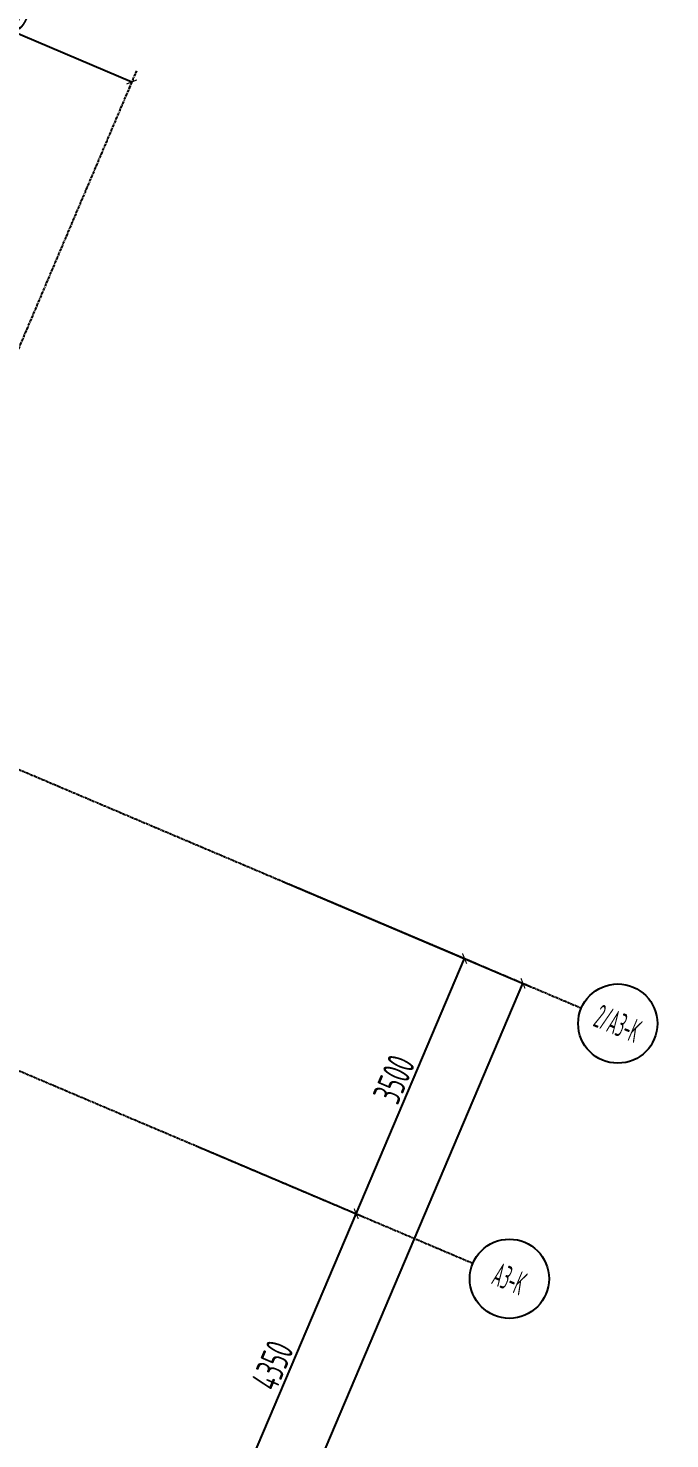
# Model space of a CAD drawing. Extents: x 11778731 to 12007717, y -6694179 to -6314888.
# Drawn here: x 11986574 to 11994668, y -6439586 to -6421778 of the extents above; entities that cross this region are included whole.
import ezdxf
from ezdxf.enums import TextEntityAlignment as Align

# ---------------------------------------------------------------- set-up
doc = ezdxf.new("R2010")
doc.units = 0
doc.header["$LTSCALE"] = 10
doc.header["$MEASUREMENT"] = 0
doc.linetypes.add('A3-RG-axis-100$0$CENTER', pattern=[2, 1.25, -0.25, 0.25, -0.25])
for name, color, linetype in [('A3-RG-axis-100$0$A-DIMS-100', 1, 'Continuous'), ('A3-RG-axis-100$0$A-GRID', 1, 'A3-RG-axis-100$0$CENTER'), ('A3-RG-axis-100$0$A-SYMB', 4, 'Continuous')]:
    doc.layers.add(name, color=color, linetype=linetype)
doc.styles.add('A3-RG-axis-100$0$$0$XD2008', font='xd-hzs.shx', dxfattribs={"width": 0.7, "bigfont": 'xd-hztxt.shx'})
doc.styles.add('A3-RG-axis-100$0$XD2008', font='xd-hzs.shx', dxfattribs={"width": 0.7, "bigfont": 'xd-hztxt.shx'})
doc.dimstyles.new('A3-RG-axis-100$0$XD100$0', dxfattribs={"dimscale": 100, "dimtxt": 3.5, "dimasz": 1, "dimexe": 1, "dimexo": 2, "dimgap": 0.5, "dimtad": 1, "dimdec": 0, "dimdsep": 46, "dimtxsty": 'A3-RG-axis-100$0$XD2008', "dimblk1": 'A3-RG-axis-100$0$_ARCHTICK', "dimblk2": 'A3-RG-axis-100$0$_ARCHTICK', "dimsah": 1, "dimcen": 2.5, "dimclrt": 4, "dimaunit": 1, "dimadec": 0, "dimazin": 0, "dimtfac": 1, "dimtdec": 0, "dimtix": 1, "dimtmove": 0, "dimatfit": 3, "dimfxl": 0, "dimtolj": 1, "dimtzin": 0, "dimarcsym": 0})

# ---------------------------------------------------------------- blocks, each defined once
blk = doc.blocks.new('A3-RG-axis-100$0$_ARCHTICK')
at = {"color": 0, "linetype": 'ByBlock', "const_width": 0.15}
blk.add_lwpolyline([(-0.5, -0.5), (0.5, 0.5)], dxfattribs=at)
blk = doc.blocks.new('*D233')
at = {"layer": 'A3-RG-axis-100$0$A-DIMS-100', "color": 0, "lineweight": -2}
for p, q in [((11984545, -6421100), (11984527, -6421141)), ((11984566, -6421049), (11987880, -6422456)), ((11987859, -6422506), (11987841, -6422548))]:
    blk.add_line(p, q, dxfattribs=at)
at = {"layer": 'Defpoints', "color": 0}
for p in [(11984623, -6420915), (11987937, -6422322), (11987880, -6422456)]:
    blk.add_point(p, dxfattribs=at)
at = {"layer": 'A3-RG-axis-100$0$A-DIMS-100', "color": 0, "lineweight": -2, "xscale": 100, "yscale": 100, "zscale": 100}
for p, rotation in [((11984566, -6421049), 156.999999999898), ((11987880, -6422456), 336.999999999898)]:
    blk.add_blockref('A3-RG-axis-100$0$_ARCHTICK', p, dxfattribs=dict(at, rotation=rotation))
at = {"layer": 'A3-RG-axis-100$0$A-DIMS-100', "color": 4, "insert": (11986311, -6421545), "char_height": 350, "attachment_point": 5, "rotation": 337, "style": 'A3-RG-axis-100$0$XD2008'}
blk.add_mtext('\\A1;3600', dxfattribs=at)
blk = doc.blocks.new('A3-RG-axis-100$0$$0$ECADI-TAG-GRID')
at = {"color": 13}
blk.add_circle((0, 0), 5, dxfattribs=at)
at = {"style": 'A3-RG-axis-100$0$$0$XD2008', "width": 0.7}
blk.add_attdef('GRID', text='', height=5, dxfattribs=at).set_placement((0, 0), align=Align.MIDDLE)
blk = doc.blocks.new('*D292')
at = {"layer": 'A3-RG-axis-100$0$A-DIMS-100', "color": 0, "lineweight": -2}
for p, q in [((11988882, -6435969), (11990804, -6436784)), ((11989012, -6440749), (11990712, -6436745)), ((11986821, -6439819), (11989104, -6440788))]:
    blk.add_line(p, q, dxfattribs=at)
at = {"layer": 'Defpoints', "color": 0}
for p in [(11988698, -6435890), (11990712, -6436745), (11986636, -6439741)]:
    blk.add_point(p, dxfattribs=at)
at = {"layer": 'A3-RG-axis-100$0$A-DIMS-100', "color": 0, "lineweight": -2, "xscale": 100, "yscale": 100, "zscale": 100}
for p, rotation in [((11990712, -6436745), 66.99999999988144), ((11989012, -6440749), 246.9999999998815)]:
    blk.add_blockref('A3-RG-axis-100$0$_ARCHTICK', p, dxfattribs=dict(at, rotation=rotation))
at = {"layer": 'A3-RG-axis-100$0$A-DIMS-100', "color": 4, "insert": (11989655, -6438659), "char_height": 350, "attachment_point": 5, "rotation": 67, "style": 'A3-RG-axis-100$0$XD2008'}
blk.add_mtext('\\A1;4350', dxfattribs=at)
blk = doc.blocks.new('*D293')
at = {"layer": 'A3-RG-axis-100$0$A-DIMS-100', "color": 0, "lineweight": -2}
for p, q in [((11989931, -6432611), (11992172, -6433562)), ((11990712, -6436745), (11992079, -6433523)), ((11988721, -6435900), (11990804, -6436784))]:
    blk.add_line(p, q, dxfattribs=at)
at = {"layer": 'Defpoints', "color": 0}
for p in [(11989747, -6432533), (11992079, -6433523), (11988537, -6435822)]:
    blk.add_point(p, dxfattribs=at)
at = {"layer": 'A3-RG-axis-100$0$A-DIMS-100', "color": 0, "lineweight": -2, "xscale": 100, "yscale": 100, "zscale": 100}
for p, rotation in [((11992079, -6433523), 66.99999999988144), ((11990712, -6436745), 246.9999999998815)]:
    blk.add_blockref('A3-RG-axis-100$0$_ARCHTICK', p, dxfattribs=dict(at, rotation=rotation))
at = {"layer": 'A3-RG-axis-100$0$A-DIMS-100', "color": 4, "insert": (11991189, -6435046), "char_height": 350, "attachment_point": 5, "rotation": 67, "style": 'A3-RG-axis-100$0$XD2008'}
blk.add_mtext('\\A1;3500', dxfattribs=at)
blk = doc.blocks.new('*D294')
at = {"layer": 'A3-RG-axis-100$0$A-DIMS-100', "color": 0, "lineweight": -2}
for p, q in [((11989787, -6432550), (11992908, -6433875)), ((11967770, -6492840), (11992816, -6433836)), ((11964387, -6491404), (11967862, -6492879))]:
    blk.add_line(p, q, dxfattribs=at)
at = {"layer": 'Defpoints', "color": 0}
for p in [(11989603, -6432472), (11992816, -6433836), (11964203, -6491326)]:
    blk.add_point(p, dxfattribs=at)
at = {"layer": 'A3-RG-axis-100$0$A-DIMS-100', "color": 0, "lineweight": -2, "xscale": 100, "yscale": 100, "zscale": 100}
for p, rotation in [((11992816, -6433836), 66.99999999988144), ((11967770, -6492840), 246.9999999998815)]:
    blk.add_blockref('A3-RG-axis-100$0$_ARCHTICK', p, dxfattribs=dict(at, rotation=rotation))
at = {"layer": 'A3-RG-axis-100$0$A-DIMS-100', "color": 4, "insert": (11980086, -6463250), "char_height": 350, "attachment_point": 5, "rotation": 67, "style": 'A3-RG-axis-100$0$XD2008'}
blk.add_mtext('\\A1;64100', dxfattribs=at)
blk = doc.blocks.new('A3-RG-axis-100')
at = {"layer": 'A3-RG-axis-100$0$A-GRID'}
for p, q in [((11907163.4, -6401280.8), (11992184.7, -6437370.3)), ((11987939.3, -6422316.5), (11976921.4, -6448273.1)), ((11972482, -6425204.7), (11993552.3, -6434148.5))]:
    blk.add_line(p, q, dxfattribs=at)
at = {"layer": 'A3-RG-axis-100$0$A-SYMB'}
ref = blk.add_blockref('A3-RG-axis-100$0$$0$ECADI-TAG-GRID', (11994012.5, -6434343.9), dxfattribs=dict(at, xscale=100, yscale=100, zscale=100, rotation=337))
ref.add_attrib('GRID', '2/A3-K', dxfattribs={"layer": '0', "height": 300, "rotation": 337, "style": 'A3-RG-axis-100$0$$0$XD2008', "width": 0.5}).set_placement((11994012.5, -6434343.9), align=Align.MIDDLE)
ref = blk.add_blockref('A3-RG-axis-100$0$$0$ECADI-TAG-GRID', (11992645, -6437565.6), dxfattribs=dict(at, xscale=100, yscale=100, zscale=100, rotation=337))
ref.add_attrib('GRID', 'A3-K', dxfattribs={"layer": '0', "height": 300, "rotation": 337, "style": 'A3-RG-axis-100$0$$0$XD2008', "width": 0.5}).set_placement((11992645, -6437565.6), align=Align.MIDDLE)
at = {"layer": 'A3-RG-axis-100$0$A-DIMS-100'}
dim = blk.add_aligned_dim(p1=(11984623.1, -6420915.4), p2=(11987937, -6422322.1), distance=-145.4, dimstyle='A3-RG-axis-100$0$XD100$0', override={"dimasz": 1}, dxfattribs=at)
dim.commit()
dim.dimension.update_dxf_attribs({"geometry": '*D233', "text_midpoint": (11986311.1, -6421545.5)})
for base, p1, p2, picture, middle in [((11992815.9, -6433835.9), (11964203.3, -6491326.2), (11989603.3, -6432472.3), '*D294', (11980085.9, -6463250.1)), ((11992079.5, -6433523.3), (11988536.5, -6435821.7), (11989746.9, -6432533.2), '*D293', (11991188.6, -6435046.3)), ((11990711.9, -6436745.1), (11986636.4, -6439740.8), (11988698.4, -6435890.4), '*D292', (11989655, -6438659.3))]:
    dim = blk.add_linear_dim(base=base, p1=p1, p2=p2, angle=67, dimstyle='A3-RG-axis-100$0$XD100$0', override={"dimasz": 1}, dxfattribs=at)
    dim.commit()
    dim.dimension.update_dxf_attribs({"geometry": picture, "text_midpoint": middle})

msp = doc.modelspace()

# ---------------------------------------------------------------- block references
msp.add_blockref('A3-RG-axis-100', (0, 0))

doc.saveas('drawing.dxf')
